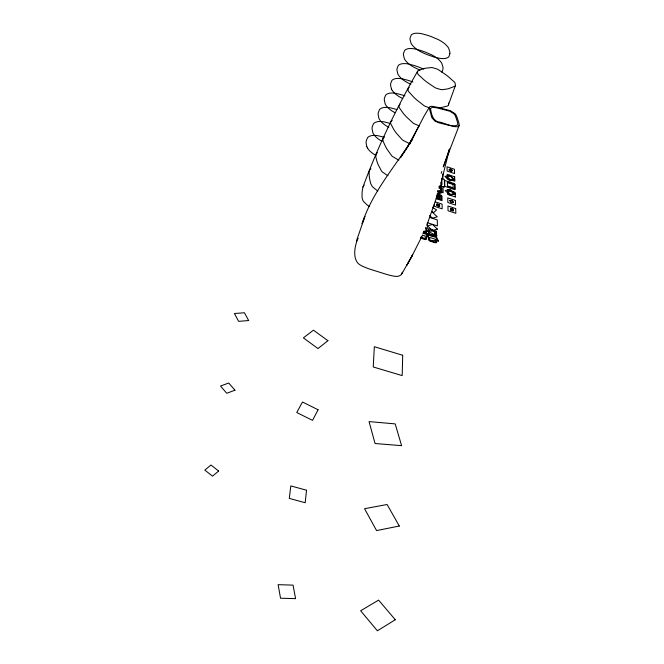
<?xml version="1.0" encoding="UTF-8"?>
<svg xmlns="http://www.w3.org/2000/svg" width="664" height="664" viewBox="0 0 664 664"><rect width="100%" height="100%" fill="white"/><g stroke="black" fill="none" stroke-linecap="round" stroke-linejoin="round"><path stroke-width="1" d="M427.342 222.797L427.334 228.897L425.533 228.308M426.047 228.914L426.039 233.487L423.258 232.591M426.429 228.034L426.412 233.072L423.698 232.192M459.173 125.421L459.131 124.425A50.68 23.68 24.1 0 0 458.882 122.956L456.898 116.881A50.555 23.564 24.1 0 0 456.16 115.32L455.512 114.191A3.569 1.635 25 0 0 455.155 113.76L450.499 110.73L437.344 107.253L431.824 106.257L430.023 106.58L429.135 107.651L431.874 117.711L434.895 121.055L439.062 122.882L454.3 126.617L457.704 126.749L459.056 125.745A3.61 1.677 25.2 0 0 459.173 125.421L443.237 166.963L448.341 152.396M402.284 272.215C402.052 275.344 398.549 276.672 395.81 276.373A6.092 3.486 25.5 0 1 394.723 276.307L391.627 275.693A80.925 44.206 24.6 0 1 387.228 274.597L369.574 269.053A81 44.28 24.4 0 1 365.167 267.376L362.079 266.048A6.125 3.519 24.5 0 1 361.008 265.442C351.571 261.052 354.642 245.033 358.195 238.235M449.511 148.993L441.145 182.451M441.253 173.37L441.767 171.486M364.154 185.09L362.959 187.024L362.278 190.784A143.656 74.733 27.6 0 0 362.038 193.855L362.104 197.922L362.959 200.594A20.874 11.105 24.2 0 0 363.532 201.507L367.292 205.118A17.903 9.528 24.1 0 0 368.437 205.865A9.802 5.246 24 0 0 369.699 206.57M449.428 149.375L448.324 153.102L448.715 151.757M448.324 153.102L449.428 149.275M356.46 240.932L364.901 216.464L362.087 223.718C372.363 191.896 394.972 166.681 412.576 138.934L400.375 157.8L407.48 147.192L418.992 125.77M438.099 193.166L426.852 225.245M439.759 107.9L447.445 106.049A8.574 3.893 24.7 0 0 447.951 105.667A15.728 7.138 24.5 0 0 448.316 105.236L455.346 85.656M362.959 187.024C377.766 146.893 396.3 108.24 417.648 71.197M448.524 104.895L448.524 102.995M422.221 235.778L412.161 255.715L401.753 273.983M414.668 134.311L409.331 144.661L423.997 116.258L429.351 107.236M376.77 153.243L376.289 153.832A20.634 10.416 24.2 0 0 375.932 154.455L375.758 156.712L376.795 160.837A141.034 68.79 27 0 0 377.907 164.149L381.568 171.171A20.899 10.616 24.3 0 0 382.439 172.042L387.129 175.263A17.945 9.122 24.2 0 0 387.992 175.669M376.961 153.06L377.418 152.745M370.919 168.756L370.28 169.27A20.667 10.682 24.2 0 0 369.757 169.826L369.068 171.943L369.242 175.918A142.669 71.878 27.3 0 0 369.682 179.139L370.628 183.38L371.998 186.094A20.941 10.89 24.3 0 0 372.72 186.999L376.994 190.443A17.969 9.346 24.1 0 0 377.824 190.9M384.232 136.784L383.012 138.303A20.41 10.051 24.2 0 0 382.821 138.975L383.169 141.324L385.029 145.482A138.212 65.271 26.7 0 0 386.78 148.811L391.669 155.741A20.659 10.234 24.4 0 0 392.656 156.571L397.636 159.493A17.745 8.798 24.2 0 0 398.931 159.999M409.265 87.308L408.717 87.698A18.285 8.325 24.3 0 0 408.31 88.129L408.061 90.561A18.227 8.275 24.3 0 0 408.36 91.258L413.689 97.135A121.346 52.149 25.6 0 0 416.801 99.99L424.039 105.667A18.409 8.391 24.4 0 0 425.151 106.257L429.616 107.933M392.158 120.425L390.971 121.338L390.54 122.641A19.928 9.562 24.2 0 0 390.523 123.346L393.968 129.812A133.929 61.262 26.3 0 0 396.283 133.057L402.218 139.722A20.161 9.728 24.4 0 0 403.289 140.486L408.393 143.05A17.322 8.366 24.3 0 0 409.663 143.465A9.479 4.606 24.3 0 0 410.078 143.582M423.947 231.13L427.558 231.479L425.599 227.503M437.427 194.095L439.435 194.32L437.742 191.058M419.241 125.894L414.178 123.72A19.397 9.105 24.4 0 1 413.066 123.039L406.335 116.806A128.21 56.83 26 0 1 403.563 113.718L399.064 107.468A19.19 8.964 24.3 0 1 398.915 106.763L399.828 104.397A19.248 9.022 24.3 0 1 400.209 104.132M422.785 233.172L426.412 234.342L426.404 239.447L420.926 237.687M422.321 235.056L425.184 235.986L425.167 239.571L420.378 238.027M427.541 222.739L437.377 225.926L437.31 219.9L429.5 217.36M435.277 201.881L442.099 204.122L442.174 208.836L434.339 206.272L434.322 204.387M437.601 190.933L443.129 192.751L443.021 186.783L440.274 185.87M438.066 191.265L441.909 192.535L441.834 187.995L438.97 187.049L440.83 187.704L440.879 191.049L438.995 190.427M438.082 192.411L440.971 193.365L440.896 188.808L438.987 188.178M437.136 193.813L440.996 195.083L441.062 199.706L436.215 198.113M437.144 194.386L441.967 195.98L442.041 200.611L436.223 198.694M437.219 195.432L439.917 196.32L439.95 198.47L436.348 197.283M436.779 196.685L438.331 197.191L438.315 195.805M447.47 182.65L453.031 184.501L453.13 187.796L447.544 185.945M439.858 185.58L444.531 187.123L444.382 179.471L441.601 178.55M438.962 186.484L440.871 187.115L440.805 182.625M412.867 82.004L412.053 81.705A43.475 20.127 24 0 0 407.937 80.302L402.251 78.825A16.683 7.595 23.9 0 0 400.06 78.526A18.766 8.549 23.9 0 0 398.558 78.435L396.698 78.485A15.031 6.839 23.8 0 0 395.063 78.742L393.686 79.215A18.758 8.541 23.9 0 0 392.814 79.688A16.683 7.595 23.9 0 0 391.868 80.502L390.681 83.523A43.069 19.596 24.4 0 0 390.59 85.258L391.436 89.026M410.792 84.22L407.488 82.626A16.857 7.528 23.9 0 1 405.862 81.697A18.102 8.076 23.9 0 1 403.397 80.07L402.06 79.033A15.222 6.798 23.9 0 1 400.873 77.97L399.537 76.534A18.99 8.474 23.9 0 1 398.715 75.464A16.932 7.561 23.9 0 1 397.852 74.011L396.972 70.276A43.426 19.289 24.5 0 1 397.047 68.566L398.209 65.595A16.824 7.47 23.9 0 1 399.155 64.798A18.907 8.4 23.9 0 1 400.027 64.342L401.413 63.885A15.156 6.723 23.9 0 1 403.048 63.644L404.907 63.611A18.924 8.416 23.9 0 1 406.418 63.711A16.824 7.47 23.9 0 1 408.626 64.035L414.344 65.545A43.841 19.812 24 0 1 418.494 66.964L423.773 69.147M402.807 98.587L400.956 97.658A16.716 7.644 23.9 0 1 399.346 96.736A17.953 8.209 23.9 0 1 396.898 95.101L395.578 94.072A15.098 6.914 23.9 0 1 394.408 93.01L393.096 91.566A18.833 8.607 23.9 0 1 392.283 90.487M395.113 112.739L394.532 112.44A16.583 7.76 23.8 0 1 392.93 111.519A17.803 8.333 23.9 0 1 390.515 109.892L389.212 108.863A14.973 7.013 23.8 0 1 388.05 107.792L386.755 106.356A18.683 8.74 23.9 0 1 385.958 105.269A16.658 7.802 23.8 0 1 385.128 103.8L384.315 99.99A42.72 19.903 24.4 0 1 384.414 98.239L385.626 95.176A16.55 7.711 23.8 0 1 386.572 94.346A18.6 8.673 23.9 0 1 387.444 93.856L388.822 93.367A14.907 6.939 23.8 0 1 390.457 93.085L392.299 93.018A18.617 8.682 23.9 0 1 393.793 93.093A16.55 7.711 23.8 0 1 395.976 93.383L401.629 94.819A43.118 20.435 24 0 1 404.907 95.906M388.789 127.28L388.216 126.982A16.451 7.877 23.8 0 1 386.631 126.069A17.662 8.449 23.8 0 1 384.232 124.442L382.945 123.404A14.849 7.121 23.8 0 1 381.8 122.342L380.513 120.898A18.534 8.864 23.9 0 1 379.733 119.81A16.525 7.91 23.8 0 1 378.92 118.333L378.14 114.49A42.38 20.194 24.4 0 1 378.256 112.722L379.484 109.61A16.417 7.827 23.8 0 1 380.43 108.763A18.451 8.798 23.8 0 1 381.302 108.257L382.68 107.751A14.791 7.038 23.8 0 1 384.307 107.452L386.149 107.369A18.467 8.806 23.8 0 1 387.635 107.435A16.417 7.819 23.8 0 1 389.809 107.709L395.42 109.112A42.77 20.725 24 0 1 397.039 109.626M423.474 231.786L428.761 234.682L425.533 239.181L421.101 236.741M432.38 207.309L436.555 209.932L433.658 212.53L431.982 211.476M432.405 212.256L437.277 216.796L432.43 218.19L429.641 215.584M366.794 146.694L366.08 142.793A41.707 20.733 24.4 0 1 366.221 140.984L367.482 137.797A16.16 8.034 23.7 0 1 368.445 136.917A18.16 9.03 23.8 0 1 369.317 136.386L370.686 135.846A14.558 7.229 23.7 0 1 372.305 135.514L374.131 135.406A18.177 9.047 23.8 0 1 375.608 135.448A16.16 8.034 23.7 0 1 377.75 135.68L383.302 137.025A42.081 21.273 23.9 0 1 384.091 137.265M442.797 174.01L442.88 178.823M441.709 180.16L441.784 184.617M441.635 180.176L441.709 184.55M441.842 72.135A17.048 7.412 24.1 0 0 442.041 71.903L442.996 68.89A44.131 19.198 23.5 0 0 442.963 67.18L441.875 63.495A16.94 7.329 24.1 0 0 440.962 62.076A19.057 8.25 24 0 0 440.107 61.03L438.755 59.635A15.255 6.59 24.1 0 0 437.136 58.266L435.293 56.955A19.057 8.258 24.1 0 0 433.791 56.017A16.94 7.329 24.1 0 0 431.6 54.797L425.035 51.991A44.214 19.488 24.1 0 0 420.86 50.547L415.1 48.995A16.965 7.345 23.9 0 0 412.883 48.663A19.082 8.275 23.9 0 0 411.373 48.547L409.497 48.555A15.28 6.615 23.9 0 0 407.854 48.779L406.468 49.219A19.065 8.258 24 0 0 405.596 49.659A16.965 7.345 23.9 0 0 404.658 50.439L403.513 53.361A43.782 18.957 24.5 0 0 403.455 55.046L404.376 58.747A17.073 7.428 23.9 0 0 405.256 60.183A19.148 8.325 24 0 0 406.094 61.254L407.447 62.682A15.347 6.69 23.9 0 0 408.642 63.744L409.995 64.773A18.252 7.935 23.9 0 0 412.485 66.417A16.998 7.395 23.9 0 0 414.137 67.346L417.457 68.948A30.004 12.948 24 0 0 419.88 69.961M392.366 90.578A16.716 7.644 23.9 0 1 391.528 89.125M390.117 123.421A42.421 21.007 23.9 0 0 389.311 123.18L383.734 121.802A16.285 7.926 23.8 0 0 381.576 121.553A18.318 8.931 23.8 0 0 380.09 121.495L378.256 121.595A14.674 7.138 23.7 0 0 376.637 121.91L375.26 122.433A18.31 8.914 23.8 0 0 374.388 122.948A16.285 7.935 23.8 0 0 373.434 123.811L372.189 126.965A42.039 20.468 24.4 0 0 372.056 128.758L372.811 132.626A16.392 8.018 23.8 0 0 373.608 134.111A18.384 8.989 23.8 0 0 374.38 135.207L375.641 136.66A14.732 7.213 23.8 0 0 376.778 137.722L378.048 138.759A17.521 8.566 23.8 0 0 380.422 140.378A16.318 7.985 23.8 0 0 381.991 141.283M375.874 155.359A16.185 8.084 23.8 0 1 374.322 154.455A17.38 8.682 23.8 0 1 371.973 152.845L370.711 151.807A14.616 7.304 23.7 0 1 369.591 150.745L368.346 149.292A18.235 9.105 23.8 0 1 367.582 148.188M367.665 148.279A16.185 8.084 23.8 0 1 366.877 146.794M417.316 72.218L417.855 73.928A17.139 7.553 24.3 0 0 418.27 74.6L424.188 79.995A113.868 47.451 25.3 0 0 427.5 82.577L434.97 87.615A17.297 7.644 24.5 0 0 436.057 88.121L440.589 89.482A14.865 6.582 24.4 0 0 441.585 89.615A8.126 3.61 24.5 0 0 442.556 89.665L448.225 88.818L454.931 86.22A8.043 3.544 24.6 0 0 455.272 85.805A14.774 6.499 24.5 0 0 455.487 85.341L455.014 82.9A17.272 7.628 24.5 0 0 454.583 82.236L448.648 76.924A129.156 60.764 23.1 0 0 445.378 74.401L438.066 69.513A17.115 7.536 24.3 0 0 437.012 69.023L432.604 67.678A17.09 7.52 24.4 0 0 431.6 67.537L425.217 68.251A124.898 56.955 26.5 0 0 422.47 68.948L417.739 71.048A17.181 7.595 24.3 0 0 417.498 71.513L417.316 72.218M430.471 108.605C431.442 113.511 432.322 120.026 437.908 121.761C444.108 122.417 451.869 128.019 457.695 124.907A3.287 1.519 25.2 0 0 457.803 124.616L457.762 123.703A46.023 21.48 24.2 0 0 457.546 122.367L455.745 116.847A45.924 21.389 24.2 0 0 455.081 115.428L454.483 114.399A3.245 1.494 25 0 0 454.159 114.009L449.926 111.253L437.103 107.892L432.264 107.236L430.471 108.605M402.699 355.273L402.176 375.616L373.234 366.968L374.338 346.716L402.699 355.273M449.877 53.618L448.947 56.589A17.198 7.279 24.1 0 1 448.067 57.386A19.297 8.167 24.1 0 1 447.229 57.851L445.876 58.307A15.446 6.549 24.1 0 1 444.681 58.515L443.328 58.59A18.384 7.785 24.1 0 1 440.838 58.465A17.115 7.254 24.1 0 1 439.186 58.233L435.85 57.494A30.254 12.707 24 0 1 433.418 56.813L426.678 54.44A30.254 12.716 24 0 1 424.246 53.419L420.885 51.8A17.139 7.262 24 0 1 419.225 50.871A18.401 7.794 24 0 1 416.71 49.227L415.349 48.19A15.471 6.565 23.9 0 1 414.128 47.136L412.759 45.708A19.306 8.175 24 0 1 411.904 44.646A17.214 7.296 24 0 1 411.016 43.218L410.053 39.566A44.148 18.617 24.5 0 1 410.095 37.898L411.215 35.026A17.106 7.213 23.9 0 1 412.153 34.271A19.223 8.109 24 0 1 413.025 33.839L414.411 33.424A15.405 6.491 23.9 0 1 416.062 33.225L417.938 33.225A19.239 8.126 24 0 1 419.457 33.358A17.106 7.213 23.9 0 1 421.69 33.715L427.483 35.3A44.588 19.14 24.1 0 1 431.691 36.769L438.298 39.608A17.081 7.196 24.1 0 1 440.514 40.819A19.223 8.109 24.1 0 1 442.033 41.766L443.892 43.085A15.38 6.474 24.1 0 1 445.527 44.446L446.905 45.833A19.214 8.101 24.1 0 1 447.777 46.878A17.081 7.196 24.1 0 1 448.706 48.289L449.827 51.933A44.496 18.858 23.6 0 1 449.877 53.618M306.527 490.231L305.191 502.739L289.296 498.382L290.815 485.899L306.527 490.231M318.089 409.763L312.536 420.362L296.75 412.518L302.485 402.019L318.089 409.763M412.626 254.843L407.04 264.936L412.626 254.843M435.634 231.894L433.849 234.409L428.869 231.67L430.67 229.171L435.634 231.894M452.599 170.457L451.412 171.47L448.93 169.934L450.117 168.922L452.599 170.457M452.309 170.399L451.312 171.254L449.246 169.967L450.242 169.121L452.309 170.399M218.647 471.033L212.546 476.163L204.819 470.104L210.953 465.024L218.647 471.033M327.908 340.69L317.99 348.558L303.382 337.885L313.433 330.174L327.908 340.69M395.279 619.744L377.384 630.8L360.635 610.764L378.613 600.107L395.279 619.744M234.965 390.208L226.748 393.279L220.506 386.041L228.731 383.028L234.965 390.208M437.41 229.097L432.496 230.566L427.541 225.901L432.463 224.457L437.41 229.097M453.695 193.73L450.74 194.535L447.677 191.747L450.64 190.95L453.695 193.73M455.13 193.913L450.25 195.233L445.204 190.626L450.101 189.323L455.13 193.913M454.682 179.703L449.877 180.948L444.921 176.458L449.727 175.238L454.682 179.703M453.246 178.94L450.341 179.695L447.337 176.973L450.25 176.234L453.246 178.94M399.296 526.029L376.579 530.577L364.553 508.707L387.112 504.499L399.296 526.029M248.66 320.554L238.608 321.343L234.425 313.508L244.452 312.769L248.66 320.554M436.804 235.828L430.795 235.762L427.774 231.039L433.775 231.113L436.804 235.828M295.588 598.629L280.54 598.231L278.116 584.669L293.048 585.133L295.588 598.629M452.234 200.478L449.702 200.403L451.022 202.362L453.554 202.437L452.234 200.478M452.142 200.653L450.026 200.594L451.13 202.23L453.246 202.288L452.142 200.653M401.596 445.66L375.06 443.519L369.051 421.59L395.188 423.889L401.596 445.66M438.439 241.082L430.023 240.293L426.96 234.043L435.335 234.84L438.439 241.082M436.572 236.351L428.446 233.728L428.446 228.69L436.53 231.304L436.572 236.351M436.588 237.621L428.446 234.998L428.454 240.111L436.638 242.742L436.588 237.621M435.385 239.272L429.674 237.43L429.683 241.015L435.41 242.858L435.385 239.272M455.695 208.579L447.934 206.031L448.042 210.762L455.844 213.318L455.695 208.579M439.585 204.819L436.854 203.914L436.87 205.566L439.609 206.471L439.585 204.819M453.221 209.285L450.499 208.396L450.541 210.048L453.271 210.945L453.221 209.285M439.394 204.869L437.053 204.097L437.07 205.516L439.41 206.288L439.394 204.869M453.031 209.343L450.698 208.579L450.731 209.998L453.072 210.762L453.031 209.343M455.321 196.967L447.669 194.436L447.561 189.887L455.18 192.402L455.321 196.967M455.438 200.412L447.744 197.88L447.851 202.52L455.579 205.06L455.438 200.412M439.485 196.519L436.763 195.623L436.779 197.249L439.51 198.146L439.485 196.519M454.923 184.55L447.378 182.044L447.486 186.509L455.064 189.016L454.923 184.55M454.782 189.63L444.78 186.318L444.664 180.442L454.599 183.745L454.782 189.63M454.574 173.57L447.129 171.088L447.03 166.788L454.433 169.262L454.574 173.57M454.674 176.832L447.204 174.341L447.304 178.724L454.815 181.222L454.674 176.832"/></g></svg>
